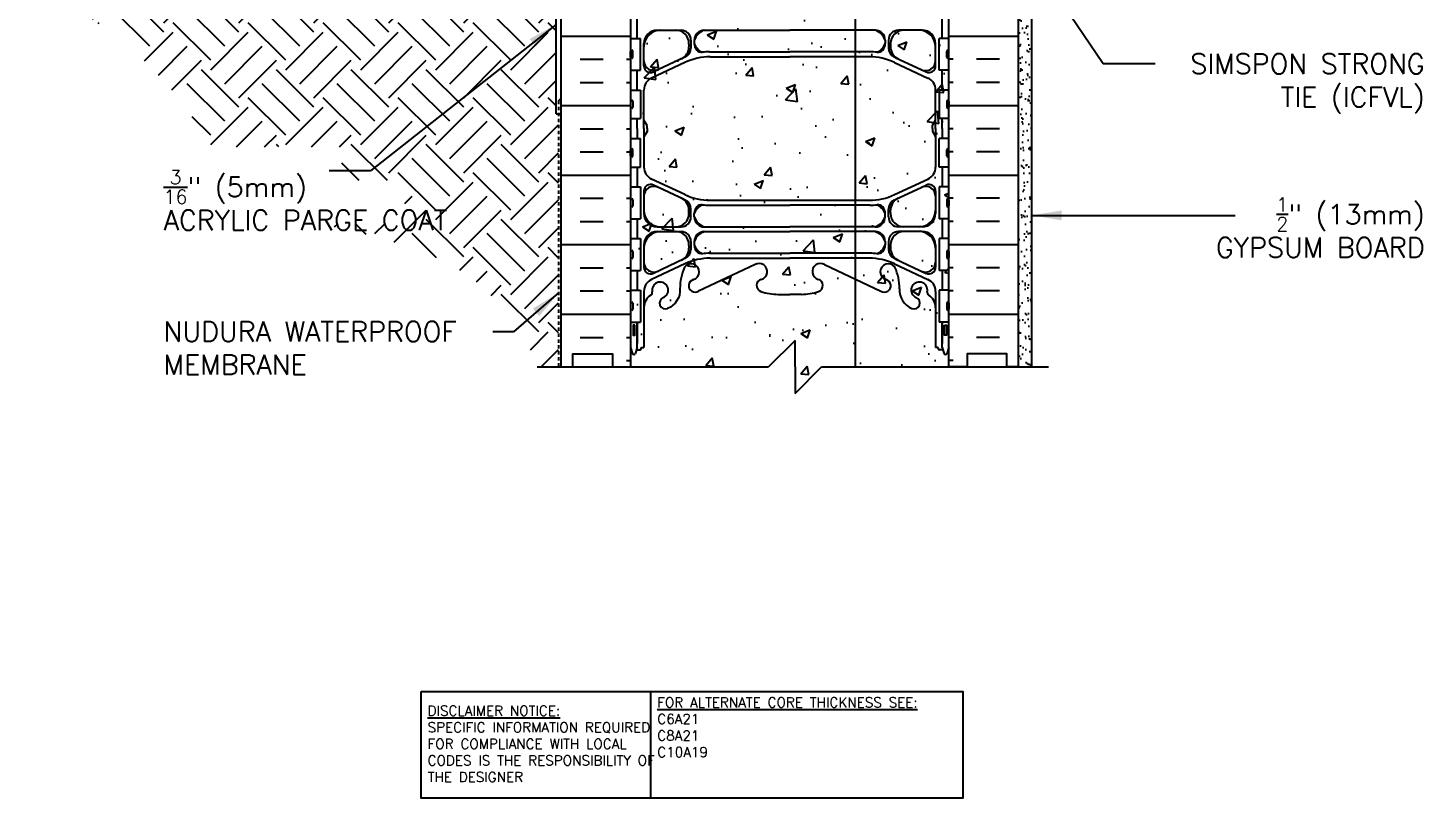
# Model space of a CAD drawing. Header units: inches. Extents: x 111.5 to 165, y -13.5 to 57.8.
# Drawn here: x 111.5 to 164.1, y -13.5 to 15.6 of the extents above; entities that cross this region are included whole.
import ezdxf

# ---------------------------------------------------------------- set-up
doc = ezdxf.new("R2010")
doc.units = ezdxf.units.IN
doc.header["$LTSCALE"] = 0.5
doc.header["$MEASUREMENT"] = 0
doc.linetypes.add('DASHED2', pattern=[0.375, 0.25, -0.125])
for name, color, linetype in [('HATCH', 12, 'Continuous'), ('line25', 2, 'Continuous'), ('LINE3', 3, 'Continuous'), ('LINE50', 5, 'Continuous'), ('LINE9', 9, 'Continuous'), ('TEXT', 4, 'Continuous'), ('Web_Edge', 9, 'Continuous')]:
    doc.layers.add(name, color=color, linetype=linetype)
doc.styles.add('DIM', font='romans.shx', dxfattribs={"width": 0.7})
doc.styles.add('ROMANS', font='romans.shx', dxfattribs={"height": 1.125})
doc.styles.get("Standard").update_dxf_attribs({"font": 'romans.shx', "height": 1.125})
doc.dimstyles.new('ext_12', dxfattribs={"dimscale": 12, "dimtxt": 0.09375, "dimasz": 0.09375, "dimexe": 0.09375, "dimexo": 0.0625, "dimgap": 0.0625, "dimtad": 1, "dimdec": 1, "dimzin": 3, "dimdsep": 46, "dimlunit": 4, "dimtxsty": 'DIM', "dimcen": 0.09, "dimdle": 0.09375, "dimclrt": 4, "dimadec": 0, "dimazin": 0, "dimtfac": 1, "dimtdec": 1, "dimtmove": 2, "dimatfit": 3, "dimfxl": 0, "dimfrac": 2, "dimtolj": 1, "dimtzin": 0, "dimarcsym": 0})

msp = doc.modelspace()

# ---------------------------------------------------------------- hatches: boundary and pattern name
at = {"layer": 'HATCH'}
h = msp.add_hatch(dxfattribs=at)
h.set_pattern_fill('AR-CONC', color=256, scale=0.5, style=0)
h.paths.add_polyline_path([(146.258, 48.792, 0.272614), (146.193, 48.763, 0.520567), (146.015, 48.763, 0.520567), (145.868, 48.763, 0.520567), (145.716, 48.763, 0.520567), (145.558, 48.763, 0.520567), (145.459, 48.763, 0.520567), (145.28, 48.763, 0.520567), (145.06, 48.763, 0.520567), (144.866, 48.763, 0.520567), (144.661, 48.763, 0.520567), (144.562, 48.805, 0.520567), (144.431, 48.805, 0.520567), (144.341, 48.805, 0.520567), (144.258, 48.805, 0.520567), (144.175, 48.805, 0.520567), (144.086, 48.805, 0.520567), (143.955, 48.805, 0.520567), (143.855, 48.763, 0.520567), (143.651, 48.763, 0.520567), (143.457, 48.763, 0.520567), (143.236, 48.763, 0.520567), (143.058, 48.763, 0.520567), (142.958, 48.763, 0.520567), (142.801, 48.763, 0.520567), (142.649, 48.763, 0.520567), (142.502, 48.763, 0.520567), (142.323, 48.763, 0.272614), (142.258, 48.792, 0.272614), (142.193, 48.763, 0.520567), (142.015, 48.763, 0.520567), (141.868, 48.763, 0.520567), (141.716, 48.763, 0.520567), (141.558, 48.763, 0.520567), (141.459, 48.763, 0.520567), (141.28, 48.763, 0.520567), (141.06, 48.763, 0.520567), (140.866, 48.763, 0.520567), (140.661, 48.763, 0.520567), (140.562, 48.805, 0.520567), (140.431, 48.805, 0.520567), (140.341, 48.805, 0.520567), (140.258, 48.805, 0.520567), (140.175, 48.805, 0.520567), (140.086, 48.805, 0.520567), (139.955, 48.805, 0.520567), (139.855, 48.763, 0.520567), (139.651, 48.763, 0.520567), (139.457, 48.763, 0.520567), (139.236, 48.763, 0.520567), (139.058, 48.763, 0.520567), (138.958, 48.763, 0.520567), (138.801, 48.763, 0.520567), (138.649, 48.763, 0.520567), (138.502, 48.763, 0.520567), (138.323, 48.763, 0.520567), (138.208, 48.763, 0.520567), (138.119, 48.763, 0.520567), (137.998, 48.763, 0.520567), (137.883, 48.763, 0.520567), (137.778, 48.763, 0.520567), (137.472, 48.763, 0.520567), (137.361, 48.763, 0.520567), (137.115, 48.763, 0.520567), (136.915, 48.763, 0.520567), (136.706, 48.763, 0.520567), (136.427, 48.763, 0.520567), (136.239, 48.763, 0.520567), (136.144, 48.763, 0.520567), (135.919, 48.763, 0.520567), (135.798, 48.763, 0.520567), (135.588, 48.763, 0.520567), (135.378, 48.763, 0.520567), (135.252, 48.763, 0.520567), (135.126, 48.763, 0.520567), (134.917, 48.763, 0.520567), (134.812, 48.763, 0.520567), (134.628, 48.763, 0.520567), (134.507, 48.763, 0.614842), (134.258, 48.727), (134.258, 38.759), (134.258, 20.759), (134.258, 2.759), (139.461, 2.759), (140.461, 3.759), (140.461, 2.759), (140.461, 1.759), (141.461, 2.759), (146.258, 2.759), (146.258, 15.134), (146.258, 20.759), (143.383, 20.759), (142.883, 21.259), (142.883, 22.384), (143.383, 22.884), (146.258, 22.884), (146.258, 26.634), (143.383, 26.634), (142.883, 27.134), (142.883, 28.259), (143.383, 28.759), (146.258, 28.759), (146.258, 38.759)])
h = msp.add_hatch(dxfattribs=at)
h.set_pattern_fill('INSUL', color=256, scale=7, style=0)
h.set_pattern_definition([(0, (-2791.9032, -394.2504), (0, 2.625), []), (0, (-2791.9032, -393.3754), (0, 2.625), [0.875, -0.875]), (0, (-2791.9032, -392.5004), (0, 2.625), [0.875, -0.875])])
h.paths.add_polyline_path([(131.633, 2.759), (132.071, 2.759), (132.071, 3.259), (133.571, 3.259), (133.571, 2.759), (134.258, 2.759), (134.258, 20.759), (133.571, 20.759), (133.571, 21.259), (132.071, 21.259), (132.071, 20.759), (131.633, 20.759)])
h = msp.add_hatch(dxfattribs=at)
h.set_pattern_fill('INSUL', color=256, scale=7, style=0)
h.set_pattern_definition([(180, (3072.42, -394.2504), (0, 2.625), []), (180, (3072.42, -393.3754), (0, 2.625), [0.875, -0.875]), (180, (3072.42, -392.5004), (0, 2.625), [0.875, -0.875])])
h.paths.add_polyline_path([(148.883, 2.759), (148.446, 2.759), (148.446, 3.259), (146.946, 3.259), (146.946, 2.759), (146.258, 2.759), (146.258, 20.759), (146.946, 20.759), (146.946, 21.259), (148.446, 21.259), (148.446, 20.759), (148.883, 20.759)])
h = msp.add_hatch(dxfattribs=at)
h.set_pattern_fill('AR-SAND', color=256, scale=0.25, style=0)
h.set_pattern_definition([(37.5, (91.58237, 1.50498), (-0.0157483, 0.481706), [0, -0.38, 0, -0.425, 0, -0.40625]), (7.5, (91.5824, 1.505), (0.442444, 0.7055365), [0, -0.205, 0, -0.3425, 0, -0.13125]), (327.5, (91.27487, 1.50498), (0.7785355, 0.0014148), [0, -0.125, 0, -0.45, 0, -0.5875]), (317.5, (91.2749, 1.505), (0.751532, 0.219419), [0, -0.0625, 0, -0.295, 0, -0.3375])])
h.paths.add_polyline_path([(149.383, 20.259), (148.883, 20.259), (148.883, 2.759), (149.383, 2.759)])
h = msp.add_hatch(dxfattribs=at)
h.set_pattern_fill('EARTH', color=256, scale=8, angle=45, style=0)
h.set_pattern_definition([(45, (31.7973, -94.5612), (2e-16, 2.828427), [2, -2]), (45, (31.267, -94.0308), (2e-16, 2.828427), [2, -2]), (45, (30.7366, -93.5005), (2e-16, 2.828427), [2, -2]), (135, (30.7366, -93.147), (-2.828427, 4e-16), [2, -2]), (135, (31.267, -92.6166), (-2.828427, 4e-16), [2, -2]), (135, (31.7973, -92.0863), (-2.828427, 4e-16), [2, -2])])
edge = h.paths.add_edge_path()
edge.add_spline(control_points=[(122.515, 8.168), (125.534, 7.533), (128.176, 6.707), (129.714, 4.612), (130.102, 4)], knot_values=[15.477298, 15.477298, 15.477298, 15.477298, 21.162657, 23.307813, 23.307813, 23.307813, 23.307813], degree=3, periodic=0)
edge.add_line((130.102, 4), (130.883, 2.759))
edge.add_line((130.883, 2.759), (131.54, 2.759))
edge.add_line((131.54, 2.759), (131.54, 12.318))
edge.add_line((131.54, 12.318), (131.446, 12.318))
edge.add_line((131.446, 12.318), (131.446, 17.759))
edge.add_line((131.446, 17.759), (111.524, 17.411))
edge.add_spline(control_points=[(111.524, 17.411), (112.642, 16.749), (114.918, 15.401), (117.137, 13.152), (118.134, 11.586), (118.428, 11.063)], knot_values=[0, 0, 0, 0, 3.887421, 7.907558, 9.371794, 9.371794, 9.371794, 9.371794], degree=3, periodic=0)
edge.add_line((118.428, 11.063), (123.361, 11.063))
edge.add_line((123.361, 11.063), (123.361, 9.794))
edge.add_line((123.361, 9.794), (125.744, 9.794))
edge.add_line((125.744, 9.794), (125.744, 8.168))
edge.add_line((125.744, 8.168), (122.515, 8.168))

# ---------------------------------------------------------------- linework, layer by layer
at = {"layer": 'line25'}
for p, q in [((146.258, 15.134), (146.258, 38.759)), ((134.258, 20.759), (134.258, 2.759)), ((134.258, 15.164), (134.623, 15.164)), ((134.623, 13.964), (134.623, 15.164)), ((146.258, 15.164), (145.893, 15.164)), ((145.893, 13.964), (145.893, 15.164)), ((146.258, 2.759), (146.258, 15.134)), ((134.258, 14.454), (134.258, 14.674)), ((134.258, 14.619), (134.258, 14.619)), ((134.258, 14.509), (134.258, 14.509)), ((134.298, 14.714), (134.298, 14.714)), ((134.298, 14.414), (134.298, 14.414)), ((134.338, 14.454), (134.338, 14.674)), ((146.178, 14.454), (146.178, 14.674)), ((146.218, 14.714), (146.218, 14.714)), ((146.218, 14.414), (146.218, 14.414)), ((146.258, 14.454), (146.258, 14.674)), ((146.258, 14.619), (146.258, 14.619)), ((146.258, 14.509), (146.258, 14.509)), ((134.258, 13.964), (134.623, 13.964)), ((146.258, 13.964), (145.893, 13.964)), ((134.258, 13.214), (134.623, 13.214)), ((134.623, 13.214), (134.623, 12.134)), ((146.258, 13.214), (145.893, 13.214)), ((145.893, 13.214), (145.893, 12.134)), ((134.258, 12.784), (134.258, 12.564)), ((134.258, 12.729), (134.258, 12.729)), ((134.298, 12.824), (134.298, 12.824)), ((134.338, 12.784), (134.338, 12.564)), ((146.178, 12.784), (146.178, 12.564)), ((146.218, 12.824), (146.218, 12.824)), ((146.258, 12.784), (146.258, 12.564)), ((146.258, 12.729), (146.258, 12.729)), ((134.258, 12.619), (134.258, 12.619)), ((134.258, 12.134), (134.623, 12.134)), ((134.298, 12.524), (134.298, 12.524)), ((146.258, 12.134), (145.893, 12.134)), ((146.218, 12.524), (146.218, 12.524)), ((146.258, 12.619), (146.258, 12.619)), ((134.258, 11.384), (134.623, 11.384)), ((134.623, 10.304), (134.623, 11.384)), ((146.258, 11.384), (145.893, 11.384)), ((145.893, 10.304), (145.893, 11.384)), ((134.258, 10.734), (134.258, 10.954)), ((134.258, 10.899), (134.258, 10.899)), ((134.258, 10.789), (134.258, 10.789)), ((134.298, 10.994), (134.298, 10.994)), ((134.298, 10.694), (134.298, 10.694)), ((134.338, 10.734), (134.338, 10.954)), ((146.178, 10.734), (146.178, 10.954)), ((146.218, 10.994), (146.218, 10.994)), ((146.218, 10.694), (146.218, 10.694)), ((146.258, 10.734), (146.258, 10.954)), ((146.258, 10.899), (146.258, 10.899)), ((146.258, 10.789), (146.258, 10.789)), ((134.258, 10.304), (134.623, 10.304)), ((146.258, 10.304), (145.893, 10.304)), ((134.258, 9.554), (134.623, 9.554)), ((134.623, 9.554), (134.623, 8.354)), ((146.258, 9.554), (145.893, 9.554)), ((145.893, 9.554), (145.893, 8.354)), ((134.258, 9.064), (134.258, 8.844)), ((134.258, 9.009), (134.258, 9.009)), ((134.298, 9.104), (134.298, 9.104)), ((134.338, 9.064), (134.338, 8.844)), ((146.178, 9.064), (146.178, 8.844)), ((146.218, 9.104), (146.218, 9.104)), ((146.258, 9.064), (146.258, 8.844)), ((146.258, 9.009), (146.258, 9.009)), ((134.258, 8.899), (134.258, 8.899)), ((134.298, 8.804), (134.298, 8.804)), ((146.218, 8.804), (146.218, 8.804)), ((146.258, 8.899), (146.258, 8.899)), ((134.258, 8.354), (134.623, 8.354)), ((146.258, 8.354), (145.893, 8.354)), ((134.258, 7.604), (134.623, 7.604)), ((134.623, 7.604), (134.623, 6.404)), ((146.258, 7.604), (145.893, 7.604)), ((145.893, 7.604), (145.893, 6.404)), ((134.258, 7.114), (134.258, 6.894)), ((134.258, 7.059), (134.258, 7.059)), ((134.258, 6.949), (134.258, 6.949)), ((134.298, 6.854), (134.298, 6.854)), ((134.338, 7.114), (134.338, 6.894)), ((146.178, 7.114), (146.178, 6.894)), ((146.218, 6.854), (146.218, 6.854)), ((146.258, 7.114), (146.258, 6.894)), ((146.258, 7.059), (146.258, 7.059)), ((146.258, 6.949), (146.258, 6.949)), ((134.258, 6.404), (134.623, 6.404)), ((146.258, 6.404), (145.893, 6.404)), ((134.258, 5.654), (134.623, 5.654)), ((134.623, 5.654), (134.623, 4.454)), ((146.258, 5.654), (145.893, 5.654)), ((145.893, 5.654), (145.893, 4.454)), ((134.258, 5.164), (134.258, 4.944)), ((134.258, 5.109), (134.258, 5.109)), ((134.258, 4.999), (134.258, 4.999)), ((134.298, 5.204), (134.298, 5.204)), ((134.298, 4.904), (134.298, 4.904)), ((134.338, 5.164), (134.338, 4.944)), ((146.178, 5.164), (146.178, 4.944)), ((146.218, 5.204), (146.218, 5.204)), ((146.218, 4.904), (146.218, 4.904)), ((146.258, 5.164), (146.258, 4.944)), ((146.258, 5.109), (146.258, 5.109)), ((146.258, 4.999), (146.258, 4.999)), ((134.258, 4.454), (134.623, 4.454)), ((146.258, 4.454), (145.893, 4.454))]:
    msp.add_line(p, q, dxfattribs=at)
for centre, start, end in [((134.298, 14.674), 90, 180), ((134.298, 14.454), 180, 270), ((134.298, 14.674), 360, 90), ((134.298, 14.454), 270, 0), ((146.218, 14.674), 90, 180), ((146.218, 14.454), 180, 270), ((146.218, 14.674), 0, 90), ((146.218, 14.454), 270, 0), ((134.298, 12.784), 90, 180), ((134.298, 12.784), 0, 90), ((146.218, 12.784), 90, 180), ((146.218, 12.784), 360, 90), ((134.298, 12.564), 180, 270), ((134.298, 12.564), 270, 0), ((146.218, 12.564), 180, 270), ((146.218, 12.564), 270, 0), ((134.298, 10.954), 90, 180), ((134.298, 10.734), 180, 270), ((134.298, 10.954), 360, 90), ((134.298, 10.734), 270, 0), ((146.218, 10.954), 90, 180), ((146.218, 10.734), 180, 270), ((146.218, 10.954), 0, 90), ((146.218, 10.734), 270, 0), ((134.298, 9.064), 90, 180), ((134.298, 9.064), 0, 90), ((146.218, 9.064), 90, 180), ((146.218, 9.064), 360, 90), ((134.298, 8.844), 180, 270), ((134.298, 8.844), 270, 0), ((146.218, 8.844), 180, 270), ((146.218, 8.844), 270, 0), ((134.298, 7.114), 90, 180), ((134.298, 6.894), 180, 270), ((134.298, 7.114), 0, 90), ((134.298, 6.894), 270, 0), ((146.218, 7.114), 90, 180), ((146.218, 6.894), 180, 270), ((146.218, 7.114), 360, 90), ((146.218, 6.894), 270, 0), ((134.298, 5.164), 90, 180), ((134.298, 4.944), 180, 270), ((134.298, 5.164), 0, 90), ((134.298, 4.944), 270, 0), ((146.218, 5.164), 90, 180), ((146.218, 4.944), 180, 270), ((146.218, 5.164), 360, 90), ((146.218, 4.944), 270, 0)]:
    msp.add_arc(centre, 0.04, start, end, dxfattribs=at)
at = {"layer": 'LINE3'}
msp.add_line((142.73, 37.296), (142.73, 2.759), dxfattribs=at)
at = {"layer": 'LINE50'}
for p, q in [((131.633, 2.759), (131.633, 20.759)), ((148.883, 2.759), (148.883, 20.759))]:
    msp.add_line(p, q, dxfattribs=at)
for points in [[(131.633, 2.759), (132.071, 2.759), (132.071, 3.259), (133.571, 3.259), (133.571, 2.759), (134.258, 2.759)], [(148.883, 2.759), (148.446, 2.759), (148.446, 3.259), (146.946, 3.259), (146.946, 2.759), (146.258, 2.759)]]:
    msp.add_lwpolyline(points, dxfattribs=at)
at = {"layer": 'LINE9'}
for p, q in [((131.446, 12.318), (131.446, 24.318)), ((149.383, 2.759), (149.383, 20.259)), ((131.446, 12.318), (131.633, 12.318)), ((140.461, 3.759), (139.461, 2.759)), ((140.461, 2.759), (140.461, 3.759)), ((130.727, 2.759), (139.461, 2.759)), ((140.461, 1.759), (141.461, 2.759)), ((140.461, 2.759), (140.461, 1.759)), ((141.461, 2.759), (150.022, 2.759))]:
    msp.add_line(p, q, dxfattribs=at)
at = {"layer": 'LINE9', "linetype": 'DASHED2'}
for q in [(131.633, 12.894), (131.54, 2.759)]:
    msp.add_line((131.54, 12.8), q, dxfattribs=at)
at = {"layer": 'TEXT'}
msp.add_lwpolyline([(126.355, -9.495), (135.011, -9.495), (135.011, -13.52), (126.355, -13.52)], close=True, dxfattribs=at)
msp.add_lwpolyline([(135.011, -9.495), (146.784, -9.495), (146.784, -13.52), (135.011, -13.52)], dxfattribs=at)
at = {"layer": 'Web_Edge'}
for p, q in [((135.258, 15.47), (136.158, 15.47)), ((137.033, 15.47), (140.258, 15.47)), ((143.483, 15.47), (140.258, 15.47)), ((145.258, 15.47), (144.358, 15.47)), ((134.758, 14.122), (134.758, 14.97)), ((136.458, 14.947), (136.458, 14.97)), ((136.458, 14.947), (136.458, 14.843)), ((136.533, 15.095), (136.533, 14.798)), ((136.658, 15.095), (136.658, 14.982)), ((136.658, 15.095), (136.658, 14.97)), ((143.858, 15.095), (143.858, 14.97)), ((143.858, 15.095), (143.858, 14.982)), ((143.983, 15.095), (143.983, 14.798)), ((144.058, 14.947), (144.058, 14.97)), ((144.058, 14.947), (144.058, 14.843)), ((145.758, 14.122), (145.758, 14.97)), ((136.305, 14.254), (135.046, 13.665)), ((136.281, 14.442), (135.114, 13.896)), ((137.235, 14.654), (140.258, 14.654)), ((137.258, 14.466), (140.258, 14.466)), ((143.282, 14.654), (140.258, 14.654)), ((143.258, 14.466), (140.258, 14.466)), ((144.212, 14.254), (145.47, 13.665)), ((144.235, 14.442), (145.402, 13.896)), ((134.758, 11.759), (134.758, 13.212)), ((145.758, 11.759), (145.758, 13.212)), ((134.878, 11.871), (134.758, 12.071)), ((134.878, 11.871), (134.758, 12.071)), ((134.758, 11.759), (134.758, 10.306)), ((134.878, 11.647), (134.758, 11.447)), ((134.878, 11.647), (134.758, 11.447)), ((134.878, 11.759), (134.878, 11.871)), ((134.878, 11.759), (134.878, 11.871)), ((134.878, 11.759), (134.878, 11.647)), ((134.878, 11.759), (134.878, 11.647)), ((145.638, 11.871), (145.758, 12.071)), ((145.638, 11.871), (145.758, 12.071)), ((145.638, 11.759), (145.638, 11.871)), ((145.638, 11.759), (145.638, 11.871)), ((145.638, 11.759), (145.638, 11.647)), ((145.638, 11.759), (145.638, 11.647)), ((145.638, 11.647), (145.758, 11.447)), ((145.638, 11.647), (145.758, 11.447)), ((145.758, 11.759), (145.758, 10.306)), ((136.305, 9.264), (135.046, 9.853)), ((136.281, 9.076), (135.114, 9.623)), ((144.212, 9.264), (145.47, 9.853)), ((144.235, 9.076), (145.402, 9.623)), ((134.758, 9.396), (134.758, 8.548)), ((145.758, 9.396), (145.758, 8.548)), ((136.458, 8.571), (136.458, 8.675)), ((136.458, 8.571), (136.458, 8.548)), ((136.533, 8.423), (136.533, 8.72)), ((136.658, 8.422), (136.658, 8.548)), ((137.234, 8.864), (140.258, 8.864)), ((143.282, 8.864), (140.258, 8.864)), ((143.858, 8.422), (143.858, 8.548)), ((143.983, 8.423), (143.983, 8.72)), ((144.058, 8.571), (144.058, 8.675)), ((144.058, 8.571), (144.058, 8.548)), ((135.258, 8.048), (136.158, 8.048)), ((137.033, 8.047), (140.258, 8.047)), ((143.483, 8.047), (140.258, 8.047)), ((145.258, 8.048), (144.358, 8.048)), ((134.758, 7.368), (134.758, 6.52)), ((135.258, 7.868), (136.158, 7.868)), ((136.458, 7.344), (136.458, 7.368)), ((136.533, 7.493), (136.533, 7.196)), ((136.658, 7.492), (136.658, 7.367)), ((136.658, 7.492), (136.658, 7.379)), ((137.033, 7.867), (140.258, 7.867)), ((143.483, 7.867), (140.258, 7.867)), ((143.858, 7.492), (143.858, 7.379)), ((143.858, 7.492), (143.858, 7.367)), ((143.983, 7.493), (143.983, 7.196)), ((144.058, 7.344), (144.058, 7.368)), ((145.258, 7.868), (144.358, 7.868)), ((145.758, 7.368), (145.758, 6.52)), ((136.281, 6.839), (135.114, 6.293)), ((136.458, 7.344), (136.458, 7.24)), ((137.235, 7.051), (140.258, 7.051)), ((137.258, 6.864), (140.258, 6.864)), ((143.282, 7.051), (140.258, 7.051)), ((143.258, 6.864), (140.258, 6.864)), ((144.058, 7.344), (144.058, 7.24)), ((144.236, 6.839), (145.402, 6.293)), ((136.305, 6.652), (135.046, 6.063)), ((138.948, 6.623), (136.821, 5.623)), ((141.569, 6.623), (143.696, 5.623)), ((144.212, 6.652), (145.47, 6.063)), ((134.758, 5.61), (134.758, 3.488)), ((139.819, 5.499), (140.258, 5.499)), ((140.698, 5.499), (140.258, 5.499)), ((145.758, 5.61), (145.758, 3.488)), ((134.508, 3.488), (134.508, 4.454)), ((146.008, 3.488), (146.008, 4.454)), ((134.258, 3.488), (134.333, 3.258)), ((134.508, 3.488), (134.433, 3.258)), ((134.482, 3.408), (134.608, 3.408)), ((134.658, 3.488), (134.758, 3.488)), ((134.658, 3.458), (134.658, 3.488)), ((134.658, 3.458), (134.658, 3.458)), ((145.858, 3.488), (145.758, 3.488)), ((145.858, 3.458), (145.858, 3.488)), ((145.858, 3.458), (145.858, 3.458)), ((146.034, 3.408), (145.908, 3.408)), ((146.008, 3.488), (146.083, 3.258)), ((146.258, 3.488), (146.183, 3.258))]:
    msp.add_line(p, q, dxfattribs=at)
for points in [[(134.508, 15.164), (134.508, 15.914)], [(146.008, 15.164), (146.008, 15.914)], [(134.508, 13.214), (134.508, 13.964)], [(146.008, 13.214), (146.008, 13.964)], [(134.508, 11.759), (134.508, 12.134)], [(146.008, 11.759), (146.008, 12.134)], [(134.508, 11.759), (134.508, 11.384)], [(146.008, 11.759), (146.008, 11.384)], [(134.508, 10.304), (134.508, 9.554)], [(146.008, 10.304), (146.008, 9.554)], [(137.258, 9.052), (140.258, 9.052), (143.258, 9.052)], [(134.508, 8.354), (134.508, 7.604)], [(146.008, 8.354), (146.008, 7.604)], [(134.508, 6.404), (134.508, 5.654)], [(146.008, 6.404), (146.008, 5.654)], [(134.508, 4.454), (134.508, 3.638)], [(146.008, 4.454), (146.008, 3.638)]]:
    msp.add_lwpolyline(points, dxfattribs=at)
for points in [[(136.117, 5.709, -0.325312), (135.65, 4.967)], [(144.4, 5.709, 0.325312), (144.867, 4.967)]]:
    msp.add_lwpolyline(points, format="xyb", dxfattribs=at)
for points in [[(134.418, 4.338), (134.348, 4.338), (134.348, 3.958), (134.418, 3.958)], [(146.098, 4.338), (146.168, 4.338), (146.168, 3.958), (146.098, 3.958)]]:
    msp.add_lwpolyline(points, close=True, dxfattribs=at)
for centre, radius, start, end in [((135.383, 14.845), 0.625, 90, 180), ((135.258, 14.97), 0.5, 90, 180), ((135.958, 14.97), 0.5, 0, 90), ((136.158, 15.095), 0.375, 360, 90), ((137.24, 14.889), 0.617, 109.6458, 160.4318), ((137.033, 15.095), 0.375, 90, 180), ((143.483, 15.095), 0.375, 360, 90), ((143.277, 14.889), 0.617, 19.5682, 70.3542), ((144.358, 15.095), 0.375, 90, 180), ((144.558, 14.97), 0.5, 90, 180), ((145.133, 14.845), 0.625, 360, 90), ((145.258, 14.97), 0.5, 0, 90), ((135.958, 14.843), 0.5, 295.0796, 360), ((136.157, 14.799), 0.376, 295.187, 359.9509), ((137.241, 15.192), 0.624, 200.9119, 242.8949), ((137.034, 14.97), 0.376, 180.0491, 221.6135), ((143.275, 15.192), 0.624, 297.1051, 339.0881), ((143.482, 14.97), 0.376, 318.3865, 359.9509), ((144.359, 14.799), 0.376, 180.0491, 244.813), ((144.558, 14.843), 0.5, 180, 244.9204), ((135.133, 14.319), 0.375, 180, 295.0796), ((137.235, 12.404), 2.25, 114.0752, 115.0796), ((137.258, 12.216), 2.25, 90, 115.0796), ((136.94, 14.886), 0.25, 221.6135, 273.8988), ((137.235, 12.404), 2.25, 90, 97.097), ((143.258, 12.216), 2.25, 64.9204, 90), ((143.282, 12.404), 2.25, 82.903, 90), ((143.577, 14.886), 0.25, 266.1012, 318.3865), ((143.282, 12.404), 2.25, 64.9204, 65.9248), ((145.383, 14.319), 0.375, 244.9204, 360), ((135.008, 14.122), 0.25, 180, 295.0796), ((145.508, 14.122), 0.25, 244.9204, 0), ((135.258, 13.212), 0.5, 115.0796, 180), ((145.258, 13.212), 0.5, 0, 64.9204), ((135.258, 10.306), 0.5, 180, 244.9204), ((145.258, 10.306), 0.5, 295.0796, 360), ((135.008, 9.396), 0.25, 64.9204, 180), ((135.133, 9.2), 0.375, 64.9204, 180), ((145.383, 9.2), 0.375, 0, 115.0796), ((145.508, 9.396), 0.25, 360, 115.0796), ((135.958, 8.675), 0.5, 0, 64.9204), ((137.235, 11.114), 2.25, 244.9204, 245.9248), ((137.258, 11.302), 2.25, 244.9204, 270), ((136.157, 8.72), 0.376, 0.0491, 64.813), ((143.258, 11.302), 2.25, 270, 295.0796), ((144.359, 8.72), 0.376, 115.187, 179.9509), ((144.558, 8.675), 0.5, 115.0796, 180), ((143.282, 11.114), 2.25, 294.0752, 295.0796), ((135.383, 8.673), 0.625, 180, 270), ((135.258, 8.548), 0.5, 180, 270), ((135.958, 8.548), 0.5, 270, 0), ((136.158, 8.423), 0.375, 270, 0), ((137.241, 8.326), 0.624, 117.0966, 159.0881), ((137.035, 8.548), 0.376, 138.3704, 179.9486), ((137.033, 8.422), 0.375, 180, 270), ((137.24, 8.629), 0.617, 199.5682, 250.4318), ((136.94, 8.632), 0.25, 86.1209, 138.3704), ((137.234, 11.114), 2.25, 262.9228, 270), ((143.282, 11.114), 2.25, 270, 277.0772), ((143.277, 8.629), 0.617, 289.5682, 340.4318), ((143.483, 8.422), 0.375, 270, 0), ((143.577, 8.632), 0.25, 41.6296, 93.8791), ((143.275, 8.326), 0.624, 20.9119, 62.9034), ((143.482, 8.548), 0.376, 0.0514, 41.6296), ((144.358, 8.423), 0.375, 180, 270), ((144.558, 8.548), 0.5, 180, 270), ((145.133, 8.673), 0.625, 270, 0), ((145.258, 8.548), 0.5, 270, 360), ((135.258, 7.368), 0.5, 90, 180), ((135.383, 7.243), 0.625, 90, 180), ((135.958, 7.368), 0.5, 0, 90), ((136.158, 7.493), 0.375, 360, 90), ((137.033, 7.492), 0.375, 90, 180), ((137.24, 7.286), 0.617, 109.6458, 160.4318), ((137.034, 7.367), 0.376, 180.0491, 221.6135), ((137.241, 7.59), 0.624, 200.9119, 242.8949), ((143.483, 7.492), 0.375, 360, 90), ((143.277, 7.286), 0.617, 19.5682, 70.3542), ((143.275, 7.59), 0.624, 297.1051, 339.0881), ((143.482, 7.367), 0.376, 318.3865, 359.9509), ((144.358, 7.493), 0.375, 90, 180), ((144.558, 7.368), 0.5, 90, 180), ((145.133, 7.243), 0.625, 360, 90), ((145.258, 7.368), 0.5, 360, 90), ((135.958, 7.24), 0.5, 295.0796, 360), ((137.234, 4.801), 2.25, 114.0524, 115.0796), ((137.258, 4.614), 2.25, 90, 115.0796), ((136.157, 7.196), 0.376, 295.1919, 359.9486), ((136.94, 7.283), 0.25, 221.6135, 273.8988), ((137.235, 4.801), 2.25, 90, 97.097), ((143.258, 4.614), 2.25, 64.9204, 90), ((143.282, 4.801), 2.25, 82.903, 90), ((143.577, 7.283), 0.25, 266.1012, 318.3865), ((144.36, 7.196), 0.376, 180.0514, 244.8081), ((144.558, 7.24), 0.5, 180, 244.9204), ((143.282, 4.801), 2.25, 64.9204, 65.9476), ((135.133, 6.716), 0.375, 180, 295.0796), ((135.008, 6.52), 0.25, 180, 295.0796), ((138.117, 5.709), 2, 156.0362, 179.9854), ((136.54, 6.348), 0.305, 285.7253, 145.3297), ((139.101, 6.359), 0.305, 285.7253, 120), ((141.416, 6.359), 0.305, 60, 254.2747), ((143.977, 6.348), 0.305, 34.6703, 254.2747), ((142.4, 5.709), 2, 0.0146, 23.9638), ((145.383, 6.716), 0.375, 244.9204, 360), ((145.508, 6.52), 0.25, 244.9204, 360), ((135.258, 5.61), 0.5, 115.0796, 180), ((135.373, 5.659), 0.305, 291.8037, 191.0944), ((136.688, 5.823), 0.24, 105.7253, 303.75), ((139.248, 5.834), 0.24, 105.7253, 251.077), ((141.268, 5.834), 0.24, 288.923, 74.2747), ((143.829, 5.823), 0.24, 236.25, 74.2747), ((145.143, 5.659), 0.305, 348.9056, 248.1963), ((145.258, 5.61), 0.5, 360, 64.9204), ((135.308, 5.003), 0.55, 121.9268, 180), ((134.951, 5.576), 0.125, 301.9268, 11.0944), ((135.568, 5.171), 0.22, 111.8037, 291.8037), ((139.819, 7.499), 2, 251.077, 270), ((140.698, 7.499), 2, 270, 288.923), ((144.948, 5.171), 0.22, 248.1963, 68.1963), ((145.565, 5.576), 0.125, 168.9056, 238.0732), ((145.208, 5.003), 0.55, 360, 58.0732), ((134.383, 3.285), 0.0567, 208.0725, 331.9275), ((134.608, 3.458), 0.05, 270, 0), ((145.908, 3.458), 0.05, 180, 270), ((146.133, 3.285), 0.0567, 208.0725, 331.9275)]:
    msp.add_arc(centre, radius, start, end, dxfattribs=at)

# ---------------------------------------------------------------- texts
at = {"layer": 'TEXT', "char_height": 0.75, "style": 'ROMANS'}
for s, insert, width, attachment_point in [('SIMSPON STRONG TIE (ICFVL)', (164.204, 13.45), 10.60311, 6), ('\\A1;{\\H0.7x;\\S3/16;}" (5mm) \\PACRYLIC PARGE COAT', (116.642, 9.052), 11.74859, 4), ('\\A1;{\\H0.7x;\\S1/2;}" (13mm) GYPSUM BOARD', (164.204, 8.021), 10.10948, 6), ('\\A1;NUDURA WATERPROOF MEMBRANE', (116.642, 3.47), 12.78313, 4)]:
    msp.add_mtext(s, dxfattribs=dict(at, insert=insert, width=width, attachment_point=attachment_point))
at = {"layer": 'TEXT', "char_height": 0.375, "attachment_point": 4}
for s, insert, width in [('{\\LFOR ALTERNATE CORE THICKNESS SEE:\\P}C6A21\\PC8A21\\PC10A19', (135.261, -10.845), 15.5553), ('{\\LDISCLAIMER NOTICE:}\\PSPECIFIC INFORMATION REQUIRED FOR COMPLIANCE WITH LOCAL CODES IS THE RESPONSIBILITY OF THE DESIGNER', (126.6, -11.472), 9.3349)]:
    msp.add_mtext(s, dxfattribs=dict(at, insert=insert, width=width))

# ---------------------------------------------------------------- leaders
at = {"layer": 'TEXT'}
for points in [[(146.991, 21.737), (152.075, 14.221), (154.043, 14.221)], [(131.446, 15.692), (124.451, 10.159), (122.889, 10.159)], [(149.383, 8.481), (157.058, 8.481)], [(131.54, 5.56), (129.839, 4.081), (129.064, 4.081)]]:
    msp.add_leader(points, dimstyle='ext_12', override={"dimgap": 0.0625, "dimtad": 0}, dxfattribs=at)

doc.saveas('drawing.dxf')
